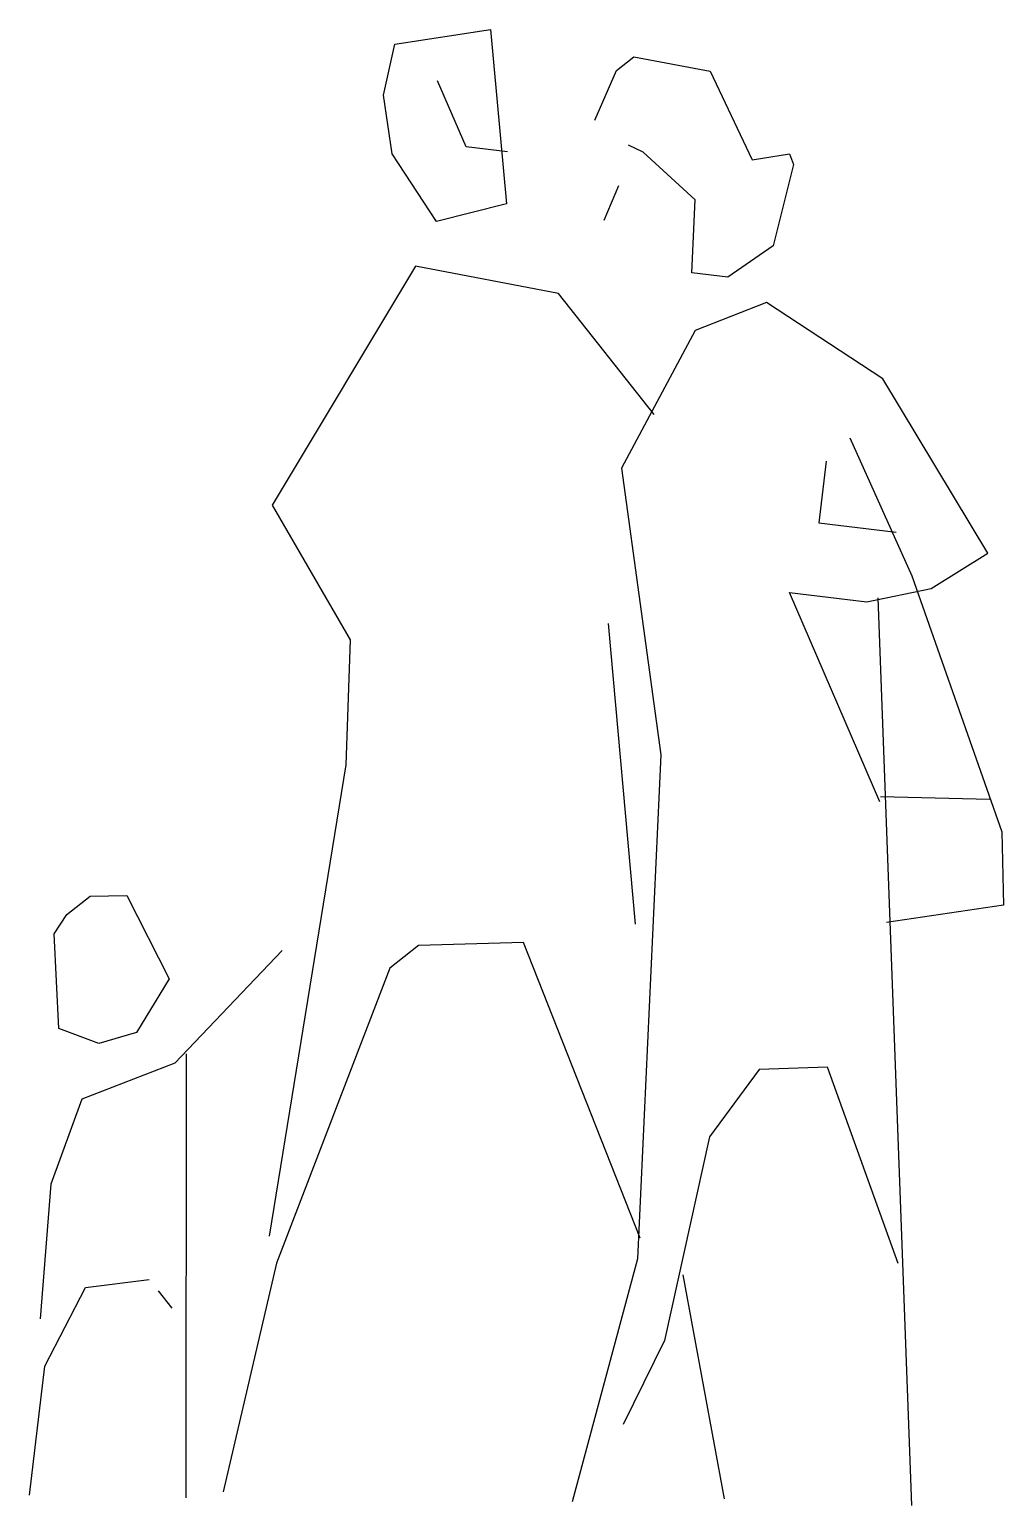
# Model space of a CAD drawing. Extents: x -0.62 to 0.7, y -0.01 to 2.
import ezdxf

# ---------------------------------------------------------------- set-up
doc = ezdxf.new("R2010")
doc.units = 0
doc.layers.add('LINES', color=7, linetype='CONTINUOUS')

msp = doc.modelspace()

# ---------------------------------------------------------------- linework, layer by layer
at = {"layer": 'LINES'}
for points in [[(0.0293, 1.7601), (-0.0658, 1.7359), (-0.1258, 1.8281), (-0.1377, 1.9076), (-0.1224, 1.9767), (0.0077, 1.9968)], [(-0.4728, 0.6351), (-0.5242, 0.6199), (-0.5785, 0.6405), (-0.5846, 0.7689), (-0.5673, 0.7952), (-0.536, 0.8199), (-0.4862, 0.8211), (-0.4287, 0.7079)]]:
    msp.add_lwpolyline(points, close=True, dxfattribs=at)
for points in [[(0.1491, 1.8736), (0.1784, 1.9411), (0.2019, 1.9596), (0.3059, 1.9401), (0.3626, 1.8199), (0.4133, 1.8281), (0.4186, 1.8133), (0.3913, 1.7031), (0.3296, 1.6607), (0.2806, 1.6665), (0.2852, 1.7653), (0.2149, 1.8304), (0.1948, 1.8398)], [(0.0306, 1.8309), (-0.0254, 1.8375), (-0.0644, 1.9273)], [(0.1811, 1.7847), (0.1614, 1.7374)], [(0.2295, 1.474), (0.1, 1.6383), (-0.0942, 1.6755), (-0.2887, 1.3509), (-0.1827, 1.1682), (-0.1886, 0.9986), (-0.2928, 0.3584)], [(0.536, 0.9483), (0.4136, 1.2323), (0.5185, 1.2199), (0.6058, 1.2379), (0.6824, 1.2856), (0.5402, 1.5223), (0.3822, 1.6261), (0.2855, 1.5879), (0.1854, 1.4012), (0.2386, 1.0119), (0.2072, 0.3276), (0.1184, -0.0024)], [(0.4953, 1.4425), (0.5795, 1.2552), (0.7014, 0.9074), (0.7038, 0.8078), (0.5449, 0.7841)], [(0.4631, 1.4109), (0.4532, 1.3269), (0.5581, 1.3145)], [(0.5334, 1.2252), (0.5789, -0.0072)], [(0.2042, 0.7819), (0.1675, 1.1905)], [(0.5368, 0.9553), (0.6854, 0.9519)], [(-0.2752, 0.7465), (-0.421, 0.5935), (-0.5473, 0.5446), (-0.5894, 0.429), (-0.6039, 0.2463)], [(0.2105, 0.3556), (0.0524, 0.7573), (-0.09, 0.7529), (-0.1291, 0.7221), (-0.2829, 0.3218), (-0.3552, 0.0112)], [(-0.4053, 0.6058), (-0.4058, 0.003)], [(0.561, 0.3211), (0.465, 0.5879), (0.3724, 0.5846), (0.3048, 0.4933), (0.2437, 0.2169), (0.1877, 0.1029)], [(0.2685, 0.3061), (0.3246, 0.0016)], [(-0.6181, 0.0069), (-0.5974, 0.1817), (-0.5422, 0.2887), (-0.4558, 0.2997)], [(-0.4434, 0.2841), (-0.4249, 0.2606)]]:
    msp.add_lwpolyline(points, dxfattribs=at)

doc.saveas('drawing.dxf')
